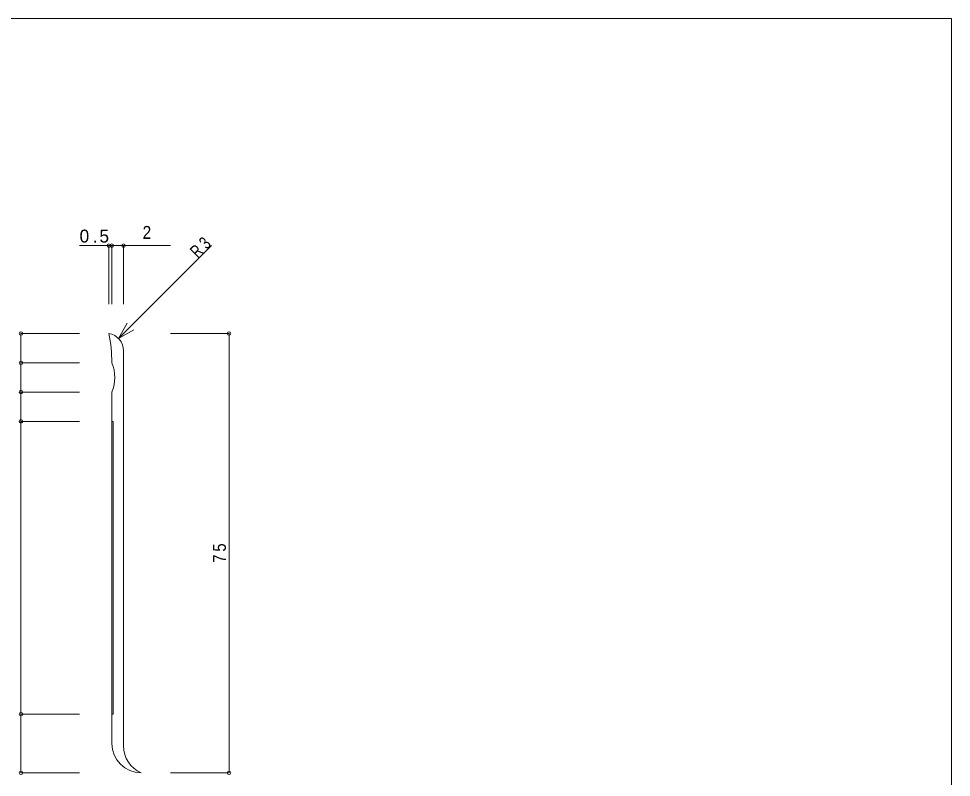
# Model space of a CAD drawing. Units: millimetres on the paper. Extents: x -141 to 141, y -98 to 98.
# Drawn here: x -18.1 to 141, y -32 to 97.5 of the extents above; entities that cross this region are included whole.
import ezdxf
from ezdxf.enums import TextEntityAlignment as Align

# ---------------------------------------------------------------- set-up
doc = ezdxf.new("R2010")
doc.units = ezdxf.units.MM
doc.header["$PDMODE"] = 32
doc.header["$PDSIZE"] = 0.6
for name, color, linetype, lineweight in [('0-0_ＫＢ製品', 2, 'Continuous', 9), ('0-3_寸法', 4, 'Continuous', 9), ('0-4_引出線字', 4, 'Continuous', 9), ('0-8_他製品', 7, 'Continuous', 9), ('F-0_図面枠', 5, 'Continuous', 9)]:
    doc.layers.add(name, color=color, linetype=linetype, lineweight=lineweight)
doc.styles.add('HGｺﾞｼｯｸM', font='')
doc.styles.get('HGｺﾞｼｯｸM').set_extended_font_data('HGｺﾞｼｯｸM')

msp = doc.modelspace()

# ---------------------------------------------------------------- linework, layer by layer
at = {"layer": '0-0_ＫＢ製品'}
for p, q in [((-0.25, -26.667), (-0.25, 40.792)), ((-2.25, -26.25), (-2.25, 33.75))]:
    msp.add_line(p, q, dxfattribs=at)
for centre, radius, start, end in [((-3.25, 40.792), 3, 0, 80.40593), ((-27.85, 38.715), 25.6, 0.07833, 11.34286), ((-8.25, 36.25), 6.5, 337.38014, 22.61986), ((2.75, -26.25), 5, 180, 270), ((4.75, -26.667), 5, 180, 246.42182)]:
    msp.add_arc(centre, radius, start, end, dxfattribs=at)
at = {"layer": '0-3_寸法'}
for p, q in [((-2.75, 58.75), (-2.75, 48.75)), ((-2.25, 58.75), (-2.25, 48.75)), ((-0.25, 58.75), (-0.25, 48.75)), ((-17.75, 43.75), (-17.75, 38.75)), ((-17.75, 43.75), (-7.75, 43.75)), ((17.75, 43.75), (7.75, 43.75)), ((17.75, -31.25), (17.75, 43.75)), ((-17.75, 38.75), (-7.75, 38.75)), ((-17.75, 38.75), (-17.75, 33.75)), ((-17.75, 33.75), (-7.75, 33.75)), ((-17.75, 33.75), (-17.75, 28.75)), ((-17.75, 28.75), (-7.75, 28.75)), ((-17.75, 28.75), (-17.75, -21.25)), ((-17.75, -21.25), (-7.75, -21.25)), ((-17.75, -21.25), (-17.75, -31.25)), ((-17.75, -31.25), (-7.75, -31.25)), ((17.75, -31.25), (7.75, -31.25))]:
    msp.add_line(p, q, dxfattribs=at)
msp.add_lwpolyline([(-7.75, 58.75), (-2.25, 58.75), (7.75, 58.75)], dxfattribs=at)
for p in [(-2.75, 58.75), (-2.25, 58.75), (-0.25, 58.75), (-17.75, 43.75), (17.75, 43.75), (-17.75, 38.75), (-17.75, 33.75), (-17.75, 28.75), (-17.75, -21.25), (-17.75, -31.25), (17.75, -31.25)]:
    msp.add_point(p, dxfattribs=at)
at = {"layer": '0-4_引出線字'}
for q in [(14.75, 58.75), (0.392, 45.49), (1.49, 44.392)]:
    msp.add_line((-1.108, 42.892), q, dxfattribs=at)
at = {"layer": '0-8_他製品'}
for p, q in [((-2.25, 28.75), (-2.05, 28.75)), ((-2.05, -21.25), (-2.05, 28.75)), ((-2.05, -21.25), (-2.25, -21.25))]:
    msp.add_line(p, q, dxfattribs=at)
at = {"layer": 'F-0_図面枠'}
for p, q in [((-141, 97.5), (141, 97.5)), ((141, 97.5), (141, -97.5))]:
    msp.add_line(p, q, dxfattribs=at)

# ---------------------------------------------------------------- texts
at = {"layer": '0-3_寸法', "color": 7, "style": 'HGｺﾞｼｯｸM', "width": 0.9}
msp.add_text('2', height=2.199, dxfattribs=at).set_placement((3, 59.25), align=Align.BOTTOM_LEFT)
at = {"layer": '0-3_寸法', "color": 7, "insert": (-7.75, 59.25), "char_height": 2.199, "attachment_point": 7, "style": 'HGｺﾞｼｯｸM'}
msp.add_mtext('\\T1.38;0.5', dxfattribs=at)
at = {"layer": '0-3_寸法', "color": 7, "insert": (17.25, 4.625), "char_height": 2.199, "attachment_point": 7, "rotation": 90, "style": 'HGｺﾞｼｯｸM'}
msp.add_mtext('\\T1.36;\\W0.85;75', dxfattribs=at)
at = {"layer": '0-4_引出線字', "color": 7, "insert": (12.452, 56.452), "char_height": 2.199, "attachment_point": 7, "rotation": 45, "style": 'HGｺﾞｼｯｸM'}
msp.add_mtext('\\T1.36;\\W0.75;R3', dxfattribs=at)

doc.saveas('drawing.dxf')
